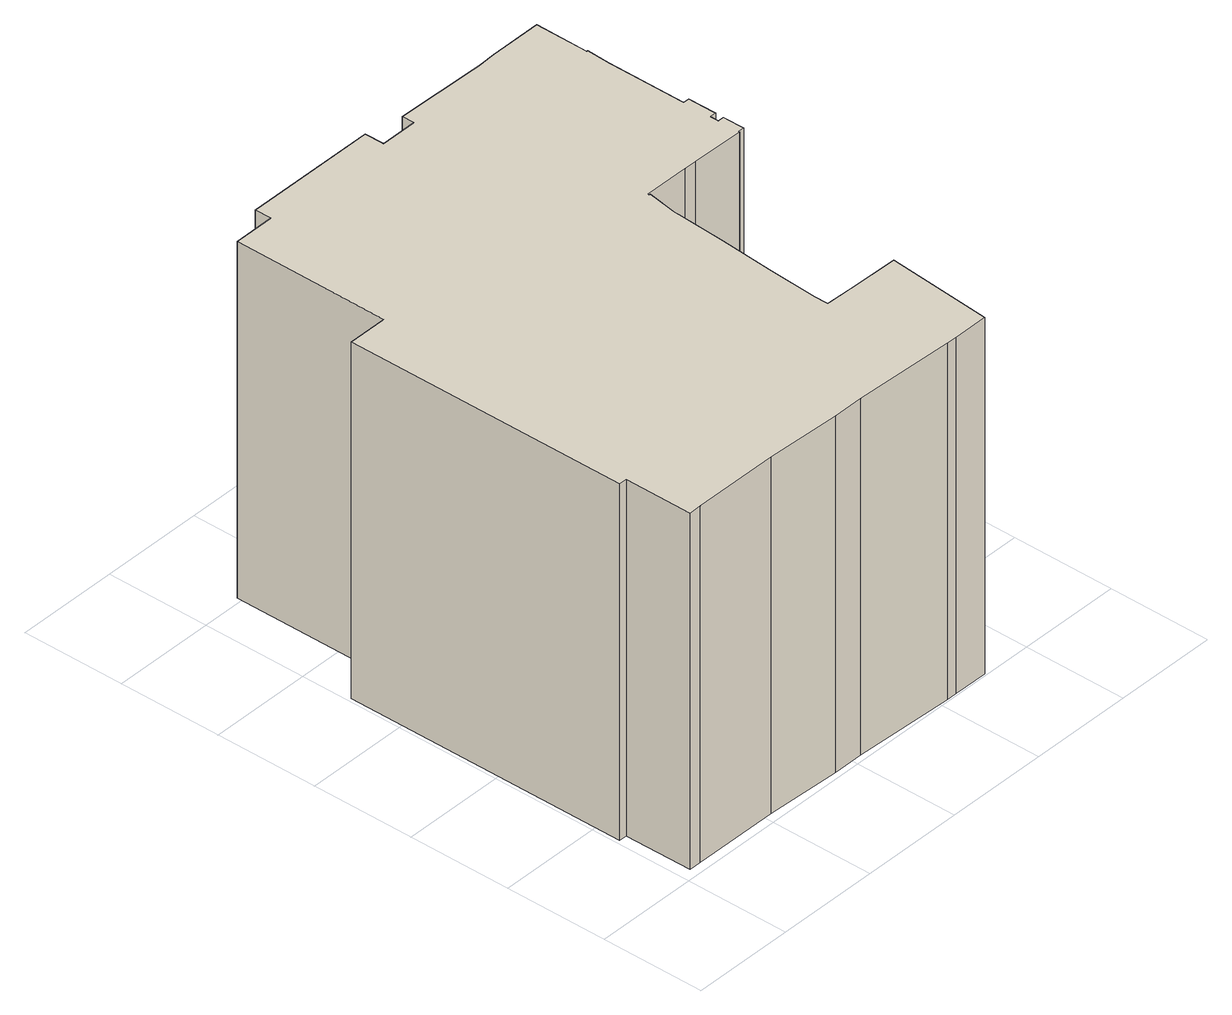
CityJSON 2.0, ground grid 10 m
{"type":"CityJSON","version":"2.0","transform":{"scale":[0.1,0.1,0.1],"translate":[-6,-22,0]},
"CityObjects":{
"building1":{"type":"Building","geometry":[{"type":"MultiSurface","lod":"1","boundaries":[[[0,1,2,3]],[[1,4,5,2]],[[4,6,7,5]],[[6,8,9,7]],[[8,10,11,9]],[[10,12,13,11]],[[12,14,15,13]],[[14,16,17,15]],[[16,18,19,17]],[[18,20,21,19]],[[20,22,23,21]],[[22,24,25,23]],[[24,26,27,25]],[[26,28,29,27]],[[28,30,31,29]],[[30,32,33,31]],[[32,34,35,33]],[[34,36,37,35]],[[36,38,39,37]],[[38,40,41,39]],[[40,42,43,41]],[[42,44,45,43]],[[44,46,47,45]],[[46,48,49,47]],[[48,50,51,49]],[[50,52,53,51]],[[52,54,55,53]],[[54,56,57,55]],[[56,58,59,57]],[[58,60,61,59]],[[60,62,63,61]],[[62,64,65,63]],[[64,66,67,65]],[[66,68,69,67]],[[68,70,71,69]],[[70,72,73,71]],[[72,74,75,73]],[[74,76,77,75]],[[76,78,79,77]],[[78,80,81,79]],[[80,82,83,81]],[[82,84,85,83]],[[84,86,87,85]],[[86,88,89,87]],[[88,90,91,89]],[[90,92,93,91]],[[92,0,3,93]],[[92,90,88,86,84,82,80,78,76,74,72,70,68,66,64,62,60,58,56,54,52,50,48,46,44,42,40,38,36,34,32,30,28,26,24,22,20,18,16,14,12,10,8,6,4,1,0]]]}]}
},
"vertices":[
[213,502,349],[249,502,349],[249,502,0],[213,502,0],[249,514,349],[249,514,0],[338,512,349],[338,512,0],[356,513,349],[356,513,0],[407,513,349],[407,513,0],[407,461,349],[407,461,0],[408,461,349],[408,461,0],[407,439,349],[407,439,0],[407,361,349],[407,361,0],[413,361,349],[413,361,0],[413,333,349],[413,333,0],[407,333,349],[407,333,0],[407,325,349],[407,325,0],[413,325,349],[413,325,0],[413,304,349],[413,304,0],[407,304,349],[407,304,0],[407,303,349],[407,303,0],[356,304,349],[356,304,0],[344,304,349],[344,304,0],[300,304,349],[300,304,0],[300,303,349],[300,303,0],[301,303,349],[301,303,0],[296,273,349],[296,273,0],[296,269,349],[296,269,0],[293,220,349],[293,220,0],[289,169,349],[289,169,0],[286,120,349],[286,120,0],[286,106,349],[286,106,0],[318,105,349],[318,105,0],[362,104,349],[362,104,0],[353,2,349],[353,2,0],[319,2,349],[319,2,0],[309,2,349],[309,2,0],[211,6,349],[211,6,0],[181,6,349],[181,6,0],[108,9,349],[108,9,0],[24,9,349],[24,9,0],[12,9,349],[12,9,0],[12,75,349],[12,75,0],[4,75,349],[4,75,0],[4,353,349],[4,353,0],[43,353,349],[43,353,0],[43,505,349],[43,505,0],[83,505,349],[83,505,0],[83,521,349],[83,521,0],[213,521,349],[213,521,0]
]}
